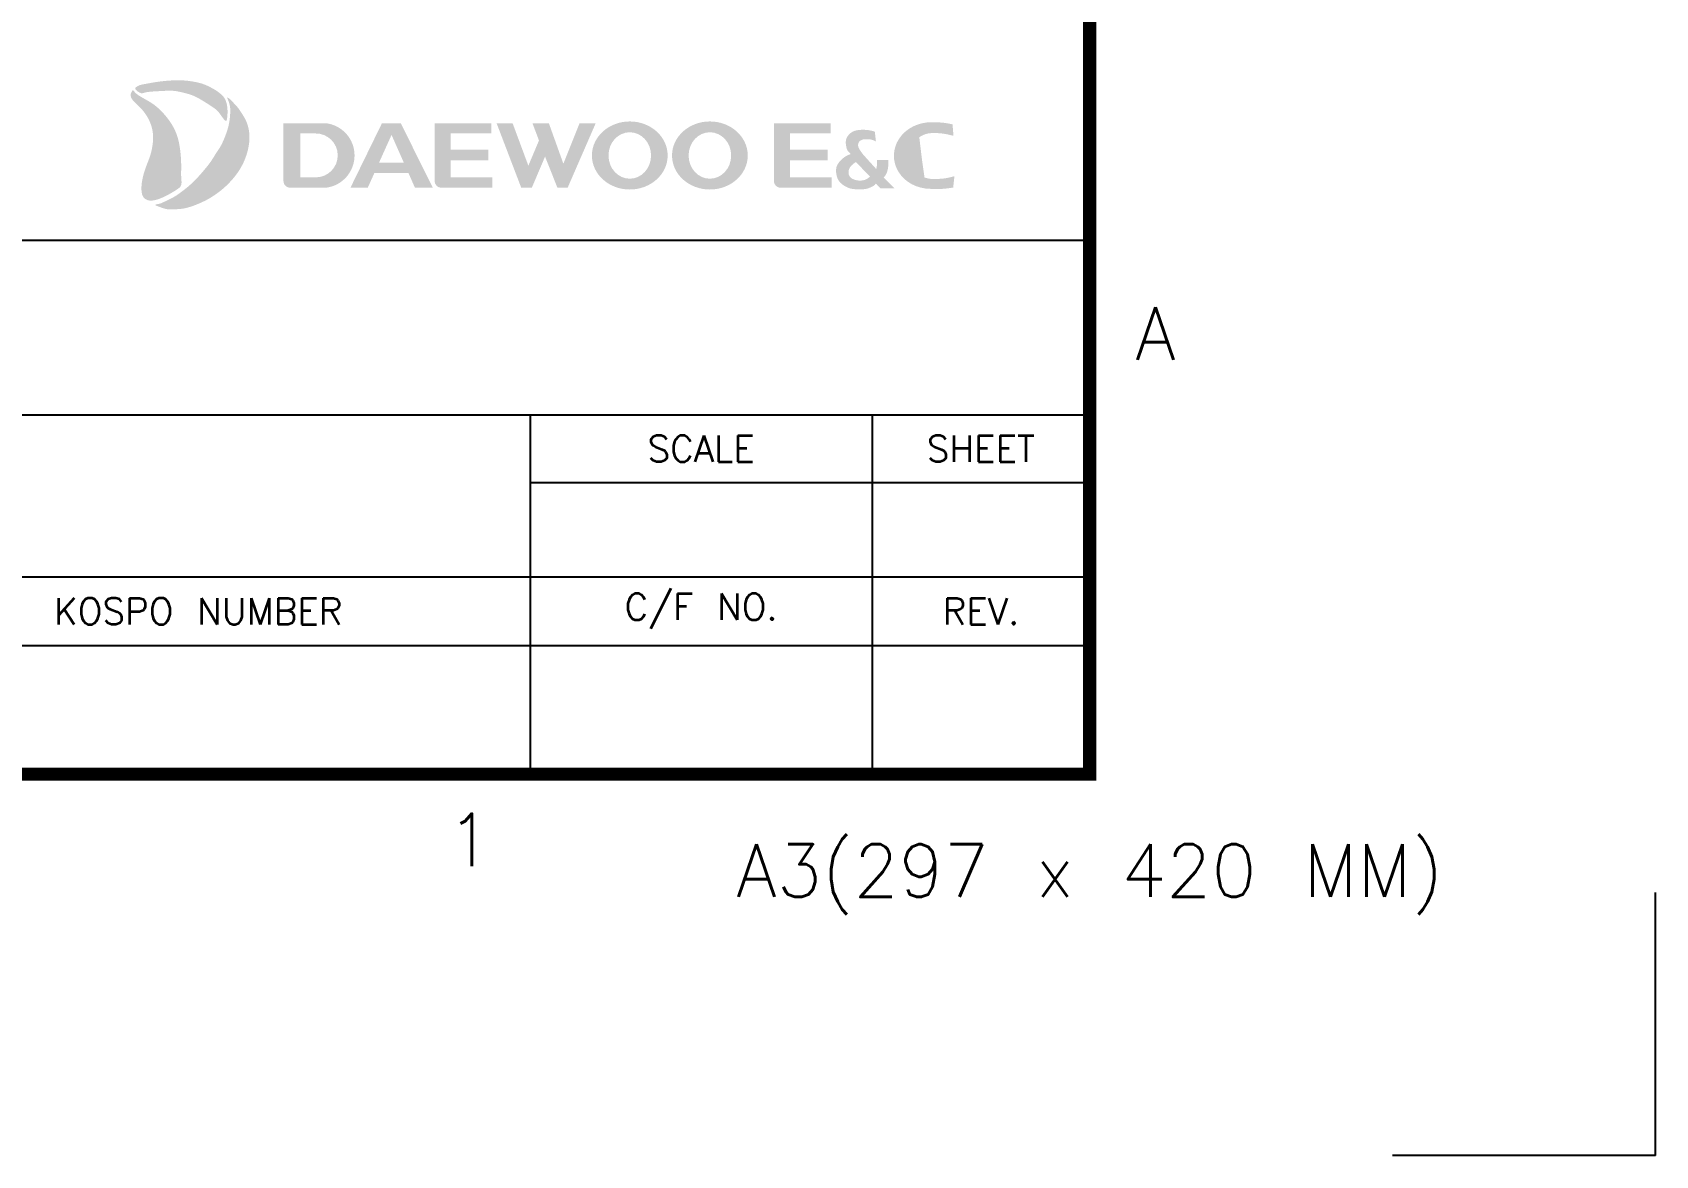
# Model space of a CAD drawing. Header units: millimetres. Extents: x 162 to 582, y 91 to 388.
# Drawn here: x 520.2 to 581.8, y 91.3 to 134 of the extents above; entities that cross this region are included whole.
import ezdxf

# ---------------------------------------------------------------- set-up
doc = ezdxf.new("R2010")
doc.units = ezdxf.units.MM
doc.layers.add('0_Title Block', color=7, linetype='Continuous')
doc.styles.get("Standard").update_dxf_attribs({"font": 'txt.shx', "bigfont": 'bigfont.shx'})

# ---------------------------------------------------------------- blocks, each defined once
blk = doc.blocks.new('GE&DAEWOO_TEMPLATE')
h = blk.add_hatch(color=0)
h.dxf.hatch_style = 1
h.paths.add_polyline_path([(365.673, 40.086), (365.66, 40.117), (365.639, 40.16), (365.63, 40.176), (365.613, 40.204), (365.594, 40.231), (365.573, 40.256), (365.551, 40.281), (365.529, 40.305), (365.505, 40.328), (365.48, 40.35), (365.452, 40.374), (365.429, 40.393), (365.377, 40.432), (365.323, 40.47), (365.267, 40.505), (365.211, 40.538), (365.142, 40.577), (365.096, 40.602), (365.037, 40.632), (364.978, 40.661), (364.918, 40.688), (364.857, 40.712), (364.809, 40.73), (364.733, 40.755), (364.67, 40.772), (364.606, 40.788), (364.542, 40.802), (364.499, 40.81), (364.412, 40.826), (364.347, 40.836), (364.282, 40.845), (364.217, 40.853), (364.152, 40.86), (364.086, 40.865), (364.037, 40.868), (363.955, 40.871), (363.889, 40.872), (363.824, 40.872), (363.758, 40.871), (363.692, 40.868), (363.593, 40.864), (363.431, 40.853), (363.3, 40.841), (363.17, 40.826), (362.999, 40.802), (362.908, 40.787), (362.778, 40.763), (362.649, 40.74), (362.581, 40.728), (362.524, 40.717), (362.493, 40.711), (362.462, 40.704), (362.431, 40.696), (362.4, 40.686), (362.369, 40.673), (362.337, 40.659), (362.306, 40.641), (362.291, 40.632), (362.274, 40.62), (362.259, 40.608), (362.246, 40.596), (362.241, 40.59), (362.236, 40.583), (362.233, 40.576), (362.23, 40.569), (362.229, 40.562), (362.229, 40.558), (362.231, 40.548), (362.234, 40.54), (362.242, 40.525), (362.256, 40.508), (362.264, 40.498), (362.277, 40.485), (362.289, 40.473), (362.302, 40.462), (362.329, 40.443), (362.357, 40.426), (362.385, 40.41), (362.415, 40.397), (362.476, 40.372), (362.539, 40.39), (362.602, 40.406), (362.629, 40.412), (362.666, 40.42), (362.731, 40.43), (362.796, 40.437), (362.862, 40.443), (362.973, 40.45), (363.255, 40.467), (363.406, 40.473), (363.452, 40.475), (363.518, 40.476), (363.584, 40.476), (363.649, 40.473), (363.696, 40.47), (363.78, 40.46), (363.844, 40.449), (363.909, 40.436), (363.973, 40.422), (364.018, 40.412), (364.102, 40.392), (364.166, 40.375), (364.229, 40.357), (364.292, 40.338), (364.354, 40.317), (364.415, 40.294), (364.454, 40.278), (364.534, 40.242), (364.592, 40.212), (364.65, 40.181), (364.707, 40.148), (364.821, 40.08), (364.878, 40.044), (364.992, 39.972), (365.047, 39.937), (365.101, 39.902), (365.15, 39.869), (365.202, 39.834), (365.25, 39.799), (365.274, 39.781), (365.297, 39.761), (365.321, 39.739), (365.345, 39.716), (365.369, 39.691), (365.394, 39.664), (365.419, 39.633), (365.441, 39.606), (365.471, 39.564), (365.498, 39.527), (365.525, 39.489), (365.551, 39.452), (365.577, 39.418), (365.589, 39.402), (365.602, 39.388), (365.613, 39.375), (365.625, 39.363), (365.636, 39.352), (365.646, 39.344), (365.656, 39.338), (365.666, 39.333), (365.674, 39.331), (365.682, 39.332), (365.69, 39.335), (365.697, 39.342), (365.702, 39.35), (365.707, 39.362), (365.711, 39.376), (365.715, 39.391), (365.718, 39.409), (365.721, 39.427), (365.727, 39.483), (365.729, 39.504), (365.732, 39.541), (365.735, 39.576), (365.736, 39.611), (365.737, 39.644), (365.738, 39.676), (365.737, 39.708), (365.735, 39.77), (365.729, 39.832), (365.723, 39.878), (365.721, 39.894), (365.716, 39.926), (365.709, 39.959), (365.702, 39.991), (365.694, 40.023), (365.684, 40.055)])
h = blk.add_hatch(color=0)
h.dxf.hatch_style = 1
h.paths.add_polyline_path([(363.922, 38.334), (363.911, 38.398), (363.899, 38.462), (363.886, 38.526), (363.871, 38.589), (363.855, 38.652), (363.837, 38.714), (363.817, 38.775), (363.796, 38.836), (363.772, 38.897), (363.746, 38.956), (363.719, 39.014), (363.689, 39.072), (363.658, 39.129), (363.625, 39.185), (363.59, 39.24), (363.554, 39.294), (363.517, 39.348), (363.478, 39.4), (363.439, 39.452), (363.412, 39.485), (363.356, 39.552), (363.314, 39.601), (363.27, 39.649), (363.225, 39.696), (363.179, 39.742), (363.153, 39.767), (363.084, 39.83), (363.035, 39.872), (362.985, 39.913), (362.93, 39.954), (362.88, 39.988), (362.826, 40.024), (362.771, 40.058), (362.716, 40.09), (362.659, 40.123), (362.603, 40.154), (362.546, 40.186), (362.506, 40.208), (362.432, 40.252), (362.377, 40.286), (362.323, 40.323), (362.272, 40.363), (362.22, 40.413), (362.183, 40.455), (362.142, 40.506), (362.103, 40.447), (362.071, 40.388), (362.053, 40.328), (362.051, 40.293), (362.078, 40.207), (362.11, 40.152), (362.153, 40.096), (362.196, 40.047), (362.242, 40.002), (362.289, 39.958), (362.336, 39.914), (362.374, 39.879), (362.429, 39.825), (362.473, 39.777), (362.515, 39.728), (362.556, 39.677), (362.595, 39.625), (362.632, 39.572), (362.667, 39.517), (362.707, 39.45), (362.732, 39.403), (362.761, 39.345), (362.788, 39.285), (362.812, 39.224), (362.834, 39.163), (362.853, 39.101), (362.869, 39.038), (362.883, 38.975), (362.893, 38.913), (362.901, 38.846), (362.906, 38.782), (362.908, 38.717), (362.908, 38.652), (362.905, 38.587), (362.9, 38.522), (362.894, 38.457), (362.889, 38.417), (362.875, 38.329), (362.864, 38.265), (362.85, 38.201), (362.835, 38.138), (362.811, 38.052), (362.799, 38.014), (362.779, 37.953), (362.757, 37.892), (362.735, 37.831), (362.712, 37.771), (362.688, 37.71), (362.665, 37.65), (362.634, 37.566), (362.62, 37.528), (362.599, 37.466), (362.579, 37.404), (362.56, 37.342), (362.543, 37.28), (362.527, 37.217), (362.512, 37.154), (362.502, 37.105), (362.488, 37.027), (362.479, 36.964), (362.472, 36.9), (362.467, 36.835), (362.466, 36.77), (362.467, 36.704), (362.47, 36.664), (362.482, 36.572), (362.499, 36.508), (362.538, 36.432), (362.566, 36.399), (362.617, 36.358), (362.676, 36.326), (362.725, 36.309), (362.803, 36.298), (362.868, 36.299), (362.933, 36.308), (362.984, 36.318), (363.061, 36.339), (363.122, 36.359), (363.183, 36.381), (363.243, 36.406), (363.312, 36.437), (363.36, 36.459), (363.417, 36.488), (363.473, 36.517), (363.53, 36.548), (363.585, 36.579), (363.641, 36.612), (363.697, 36.646), (363.753, 36.681), (363.812, 36.719), (363.866, 36.755), (363.917, 36.796), (363.95, 36.835), (363.978, 36.901), (363.988, 36.964), (363.988, 37.031), (363.984, 37.1), (363.979, 37.167), (363.975, 37.236), (363.974, 37.302), (363.974, 37.366), (363.975, 37.429), (363.976, 37.483), (363.977, 37.556), (363.977, 37.62), (363.976, 37.685), (363.974, 37.749), (363.972, 37.814), (363.968, 37.879), (363.964, 37.944), (363.96, 38.009), (363.954, 38.074), (363.947, 38.139), (363.94, 38.204), (363.936, 38.238)])
h = blk.add_hatch(color=0)
h.dxf.hatch_style = 1
h.paths.add_polyline_path([(366.539, 38.365), (366.546, 38.404), (366.554, 38.464), (366.56, 38.513), (366.564, 38.563), (366.568, 38.613), (366.57, 38.663), (366.57, 38.713), (366.569, 38.764), (366.567, 38.813), (366.563, 38.863), (366.557, 38.912), (366.55, 38.962), (366.541, 39.011), (366.527, 39.075), (366.518, 39.109), (366.505, 39.157), (366.49, 39.204), (366.473, 39.252), (366.455, 39.298), (366.428, 39.358), (366.413, 39.389), (366.389, 39.433), (366.365, 39.476), (366.339, 39.519), (366.313, 39.562), (366.282, 39.611), (366.259, 39.646), (366.232, 39.688), (366.204, 39.73), (366.176, 39.771), (366.146, 39.811), (366.124, 39.839), (366.083, 39.888), (366.049, 39.925), (366.015, 39.961), (365.971, 40.008), (365.947, 40.034), (365.913, 40.07), (365.867, 40.117), (365.842, 40.141), (365.804, 40.174), (365.773, 40.194), (365.716, 40.221), (365.736, 40.174), (365.755, 40.127), (365.773, 40.081), (365.79, 40.033), (365.805, 39.986), (365.817, 39.938), (365.827, 39.894), (365.835, 39.84), (365.839, 39.791), (365.841, 39.741), (365.841, 39.691), (365.84, 39.641), (365.836, 39.571), (365.834, 39.54), (365.83, 39.49), (365.825, 39.44), (365.819, 39.391), (365.813, 39.341), (365.805, 39.292), (365.797, 39.243), (365.789, 39.205), (365.776, 39.145), (365.764, 39.097), (365.751, 39.049), (365.736, 39.001), (365.722, 38.954), (365.706, 38.906), (365.689, 38.859), (365.672, 38.812), (365.654, 38.765), (365.636, 38.718), (365.622, 38.682), (365.598, 38.625), (365.579, 38.579), (365.558, 38.533), (365.537, 38.488), (365.515, 38.443), (365.492, 38.399), (365.457, 38.336), (365.443, 38.313), (365.416, 38.27), (365.389, 38.229), (365.361, 38.187), (365.333, 38.146), (365.301, 38.098), (365.278, 38.062), (365.252, 38.02), (365.226, 37.977), (365.199, 37.935), (365.173, 37.892), (365.146, 37.85), (365.11, 37.796), (365.091, 37.767), (365.062, 37.727), (365.032, 37.687), (365.002, 37.647), (364.971, 37.608), (364.939, 37.569), (364.907, 37.531), (364.875, 37.492), (364.843, 37.454), (364.811, 37.417), (364.778, 37.378), (364.745, 37.34), (364.713, 37.303), (364.68, 37.265), (364.643, 37.225), (364.613, 37.191), (364.579, 37.155), (364.544, 37.118), (364.509, 37.083), (364.474, 37.047), (364.439, 37.012), (364.403, 36.977), (364.366, 36.943), (364.329, 36.909), (364.292, 36.876), (364.238, 36.83), (364.216, 36.811), (364.178, 36.78), (364.139, 36.748), (364.1, 36.718), (364.06, 36.687), (364.02, 36.657), (363.974, 36.622), (363.94, 36.597), (363.9, 36.567), (363.859, 36.538), (363.818, 36.51), (363.762, 36.474), (363.734, 36.457), (363.691, 36.432), (363.647, 36.409), (363.603, 36.386), (363.562, 36.365), (363.511, 36.341), (363.465, 36.318), (363.419, 36.296), (363.374, 36.274), (363.315, 36.245), (363.29, 36.234), (363.25, 36.215), (363.206, 36.197), (363.155, 36.182), (363.114, 36.172), (363.029, 36.156), (362.987, 36.135), (363, 36.121), (363.051, 36.097), (363.088, 36.083), (363.161, 36.056), (363.205, 36.039), (363.256, 36.022), (363.293, 36.01), (363.34, 35.996), (363.389, 35.983), (363.439, 35.973), (363.477, 35.967), (363.54, 35.963), (363.59, 35.962), (363.64, 35.964), (363.689, 35.966), (363.715, 35.967), (363.789, 35.971), (363.839, 35.974), (363.889, 35.978), (363.939, 35.982), (363.988, 35.987), (364.035, 35.993), (364.087, 36.002), (364.136, 36.012), (364.185, 36.023), (364.233, 36.036), (364.281, 36.05), (364.327, 36.064), (364.376, 36.08), (364.423, 36.096), (364.47, 36.114), (364.517, 36.131), (364.563, 36.15), (364.61, 36.169), (364.645, 36.184), (364.701, 36.208), (364.747, 36.229), (364.792, 36.25), (364.837, 36.271), (364.882, 36.293), (364.927, 36.316), (364.992, 36.351), (365.014, 36.364), (365.058, 36.389), (365.1, 36.414), (365.143, 36.441), (365.185, 36.468), (365.227, 36.495), (365.275, 36.528), (365.309, 36.552), (365.349, 36.581), (365.39, 36.611), (365.429, 36.641), (365.469, 36.671), (365.508, 36.703), (365.557, 36.744), (365.584, 36.767), (365.621, 36.8), (365.658, 36.834), (365.695, 36.868), (365.731, 36.903), (365.766, 36.938), (365.801, 36.973), (365.835, 37.01), (365.869, 37.046), (365.903, 37.084), (365.936, 37.121), (365.968, 37.159), (366, 37.198), (366.031, 37.237), (366.061, 37.277), (366.097, 37.326), (366.12, 37.358), (366.148, 37.399), (366.175, 37.441), (366.202, 37.483), (366.227, 37.526), (366.252, 37.569), (366.276, 37.613), (366.298, 37.654), (366.322, 37.702), (366.344, 37.747), (366.364, 37.793), (366.384, 37.839), (366.403, 37.885), (366.421, 37.932), (366.438, 37.979), (366.454, 38.026), (366.469, 38.074), (366.482, 38.116), (366.497, 38.17), (366.509, 38.218), (366.52, 38.267), (366.53, 38.316)])
h = blk.add_hatch(color=0)
h.dxf.hatch_style = 1
h.paths.add_polyline_path([(369.481, 39.24), (367.862, 39.24), (367.862, 37.044, 0.414214), (368.117, 36.789), (369.481, 36.789, 0.883279)])
h.paths.add_polyline_path([(368.503, 38.851), (369.075, 38.851, -1), (369.106, 37.183), (368.503, 37.183)], flags=16)
h = blk.add_hatch(color=0)
h.dxf.hatch_style = 1
h.paths.add_polyline_path([(372.32, 39.24), (371.605, 39.24), (370.408, 36.789), (371.066, 36.789), (371.315, 37.343), (372.613, 37.343), (372.859, 36.789), (373.537, 36.789)])
h.paths.add_polyline_path([(371.969, 38.796), (372.436, 37.743), (371.495, 37.743)], flags=16)
h = blk.add_hatch(color=0)
h.dxf.hatch_style = 1
h.paths.add_polyline_path([(375.647, 38.24), (374.221, 38.24), (374.221, 38.852), (375.761, 38.852), (375.761, 39.24), (373.608, 39.24), (373.608, 37.044, 0.414214), (373.864, 36.789), (375.795, 36.789), (375.795, 37.181), (374.221, 37.181), (374.221, 37.832), (375.647, 37.832)])
h = blk.add_hatch(color=0)
h.dxf.hatch_style = 1
h.paths.add_polyline_path([(377.803, 37.972), (378.272, 36.789), (378.661, 36.789), (379.727, 39.24), (379.115, 39.24), (378.498, 37.702), (377.947, 39.24), (377.323, 39.24), (377.572, 38.585), (377.168, 37.626), (376.569, 39.24), (375.961, 39.24), (376.897, 36.789), (377.3, 36.789)])
h = blk.add_hatch(color=0)
h.dxf.hatch_style = 1
edge = h.paths.add_edge_path()
edge.add_ellipse((381.022, 38.014), major_axis=(1.439, 0), ratio=0.898868, start_angle=0, end_angle=360)
edge = h.paths.add_edge_path(flags=16)
edge.add_ellipse((381.022, 38.014), major_axis=(0, -0.883), ratio=0.915654, start_angle=0, end_angle=360)
h = blk.add_hatch(color=0)
h.dxf.hatch_style = 1
edge = h.paths.add_edge_path()
edge.add_ellipse((384.066, 38.014), major_axis=(1.439, 0), ratio=0.898868, start_angle=0, end_angle=360)
edge = h.paths.add_edge_path(flags=16)
edge.add_ellipse((384.066, 38.014), major_axis=(0, -0.883), ratio=0.915654, start_angle=0, end_angle=360)
h = blk.add_hatch(color=0)
h.dxf.hatch_style = 1
h.paths.add_polyline_path([(388.654, 39.24), (386.501, 39.24), (386.501, 37.044, 0.414214), (386.756, 36.789), (388.688, 36.789), (388.688, 37.181), (387.114, 37.181), (387.114, 37.832), (388.54, 37.832), (388.54, 38.24), (387.114, 38.24), (387.114, 38.852), (388.654, 38.852)])
h = blk.add_hatch(color=0)
h.dxf.hatch_style = 1
h.paths.add_polyline_path([(389.892, 38.046), (389.882, 38.059), (389.873, 38.072), (389.863, 38.085), (389.854, 38.097), (389.844, 38.11), (389.835, 38.123), (389.826, 38.136), (389.816, 38.149), (389.807, 38.162), (389.798, 38.175), (389.789, 38.188), (389.78, 38.201), (389.771, 38.215), (389.762, 38.228), (389.754, 38.242), (389.746, 38.256), (389.738, 38.27), (389.731, 38.284), (389.724, 38.298), (389.718, 38.313), (389.712, 38.328), (389.708, 38.344), (389.704, 38.359), (389.701, 38.375), (389.699, 38.391), (389.698, 38.407), (389.699, 38.423), (389.7, 38.44), (389.702, 38.455), (389.706, 38.471), (389.711, 38.487), (389.718, 38.501), (389.725, 38.516), (389.734, 38.529), (389.744, 38.542), (389.754, 38.554), (389.766, 38.565), (389.779, 38.575), (389.792, 38.583), (389.806, 38.591), (389.821, 38.599), (389.835, 38.605), (389.85, 38.611), (389.866, 38.616), (389.881, 38.62), (389.897, 38.623), (389.913, 38.625), (389.928, 38.627), (389.944, 38.628), (389.96, 38.629), (389.976, 38.629), (389.992, 38.629), (390.008, 38.63), (390.024, 38.63), (390.04, 38.631), (390.056, 38.631), (390.072, 38.632), (390.088, 38.632), (390.104, 38.632), (390.12, 38.631), (390.136, 38.63), (390.151, 38.627), (390.167, 38.624), (390.183, 38.621), (390.198, 38.617), (390.214, 38.613), (390.229, 38.608), (390.244, 38.603), (390.259, 38.598), (390.274, 38.592), (390.289, 38.586), (390.304, 38.58), (390.318, 38.573), (390.333, 38.567), (390.347, 38.559), (390.361, 38.552), (390.376, 38.545), (390.332, 38.922), (390.305, 38.929), (390.279, 38.936), (390.252, 38.943), (390.225, 38.95), (390.198, 38.956), (390.171, 38.962), (390.144, 38.967), (390.117, 38.972), (390.09, 38.977), (390.063, 38.98), (390.036, 38.983), (390.008, 38.986), (389.981, 38.988), (389.953, 38.989), (389.926, 38.99), (389.898, 38.991), (389.87, 38.991), (389.843, 38.99), (389.815, 38.989), (389.787, 38.987), (389.759, 38.985), (389.731, 38.983), (389.704, 38.98), (389.676, 38.976), (389.649, 38.971), (389.622, 38.965), (389.595, 38.958), (389.569, 38.95), (389.543, 38.941), (389.518, 38.93), (389.493, 38.918), (389.469, 38.904), (389.446, 38.889), (389.423, 38.873), (389.401, 38.856), (389.38, 38.837), (389.36, 38.818), (389.341, 38.797), (389.323, 38.776), (389.306, 38.754), (389.291, 38.731), (389.277, 38.707), (389.264, 38.682), (389.254, 38.657), (389.245, 38.631), (389.239, 38.604), (389.234, 38.577), (389.231, 38.549), (389.23, 38.521), (389.23, 38.493), (389.231, 38.465), (389.234, 38.437), (389.237, 38.41), (389.242, 38.382), (389.247, 38.355), (389.253, 38.329), (389.259, 38.304), (389.265, 38.279), (389.274, 38.254), (389.284, 38.23), (389.296, 38.207), (389.312, 38.183), (389.332, 38.158), (389.356, 38.133), (389.382, 38.109), (389.401, 38.086), (389.402, 38.067), (389.381, 38.054), (389.351, 38.043), (389.323, 38.032), (389.297, 38.02), (389.273, 38.009), (389.25, 37.996), (389.228, 37.983), (389.206, 37.969), (389.184, 37.953), (389.162, 37.937), (389.14, 37.921), (389.119, 37.903), (389.098, 37.885), (389.077, 37.866), (389.056, 37.847), (389.037, 37.826), (389.017, 37.806), (388.999, 37.785), (388.981, 37.763), (388.963, 37.741), (388.947, 37.718), (388.932, 37.695), (388.918, 37.672), (388.906, 37.647), (388.895, 37.622), (388.885, 37.596), (388.877, 37.57), (388.871, 37.543), (388.866, 37.515), (388.863, 37.488), (388.861, 37.46), (388.861, 37.433), (388.862, 37.405), (388.863, 37.378), (388.866, 37.35), (388.87, 37.323), (388.875, 37.295), (388.88, 37.268), (388.886, 37.241), (388.893, 37.214), (388.9, 37.187), (388.909, 37.161), (388.919, 37.136), (388.931, 37.11), (388.944, 37.086), (388.958, 37.062), (388.973, 37.039), (388.99, 37.017), (389.008, 36.996), (389.027, 36.976), (389.047, 36.957), (389.068, 36.939), (389.089, 36.922), (389.112, 36.905), (389.134, 36.89), (389.157, 36.874), (389.181, 36.86), (389.204, 36.845), (389.228, 36.832), (389.253, 36.819), (389.277, 36.806), (389.302, 36.795), (389.328, 36.784), (389.354, 36.775), (389.38, 36.767), (389.407, 36.759), (389.434, 36.753), (389.461, 36.747), (389.488, 36.743), (389.516, 36.739), (389.543, 36.735), (389.57, 36.733), (389.598, 36.731), (389.625, 36.729), (389.653, 36.728), (389.681, 36.727), (389.708, 36.727), (389.736, 36.726), (389.763, 36.726), (389.791, 36.726), (389.819, 36.727), (389.846, 36.727), (389.874, 36.729), (389.901, 36.731), (389.929, 36.734), (389.956, 36.737), (389.983, 36.742), (390.01, 36.747), (390.037, 36.753), (390.063, 36.761), (390.09, 36.769), (390.116, 36.778), (390.142, 36.789), (390.168, 36.8), (390.193, 36.812), (390.218, 36.825), (390.242, 36.837), (390.265, 36.849), (390.288, 36.862), (390.31, 36.876), (390.332, 36.895), (390.353, 36.92), (390.373, 36.94), (390.393, 36.93), (390.412, 36.905), (390.43, 36.883), (390.449, 36.865), (390.468, 36.847), (390.487, 36.828), (390.506, 36.808), (390.525, 36.788), (390.544, 36.767), (391.074, 36.767), (390.674, 37.177), (390.689, 37.196), (390.704, 37.216), (390.718, 37.235), (390.732, 37.255), (390.746, 37.275), (390.758, 37.296), (390.77, 37.317), (390.78, 37.339), (390.789, 37.361), (390.797, 37.384), (390.805, 37.407), (390.811, 37.43), (390.817, 37.454), (390.822, 37.478), (390.827, 37.502), (390.831, 37.526), (390.835, 37.55), (390.838, 37.574), (390.841, 37.598), (390.844, 37.623), (390.847, 37.647), (390.848, 37.671), (390.85, 37.695), (390.851, 37.719), (390.851, 37.743), (390.851, 37.767), (390.85, 37.792), (390.849, 37.816), (390.847, 37.84), (390.418, 37.84), (390.418, 37.825), (390.418, 37.81), (390.419, 37.795), (390.419, 37.781), (390.419, 37.766), (390.419, 37.751), (390.419, 37.736), (390.418, 37.721), (390.418, 37.706), (390.417, 37.692), (390.416, 37.677), (390.415, 37.662), (390.414, 37.647), (390.412, 37.632), (390.41, 37.618), (390.408, 37.603), (390.405, 37.588), (390.403, 37.574), (390.399, 37.559), (390.396, 37.545), (390.392, 37.531), (390.388, 37.516), (390.385, 37.502)])
h.paths.add_polyline_path([(390.15, 37.209), (390.051, 37.134), (390.034, 37.125), (390.017, 37.116), (390, 37.107), (389.982, 37.099), (389.964, 37.091), (389.946, 37.085), (389.927, 37.08), (389.908, 37.075), (389.889, 37.071), (389.87, 37.067), (389.85, 37.064), (389.831, 37.062), (389.812, 37.061), (389.792, 37.059), (389.773, 37.059), (389.753, 37.059), (389.734, 37.06), (389.714, 37.061), (389.695, 37.064), (389.676, 37.066), (389.657, 37.07), (389.638, 37.074), (389.619, 37.079), (389.6, 37.084), (389.581, 37.089), (389.562, 37.095), (389.544, 37.101), (389.525, 37.108), (389.507, 37.115), (389.49, 37.123), (389.473, 37.133), (389.456, 37.143), (389.44, 37.154), (389.425, 37.167), (389.411, 37.18), (389.397, 37.194), (389.385, 37.21), (389.374, 37.226), (389.365, 37.243), (389.356, 37.261), (389.349, 37.279), (389.343, 37.298), (389.339, 37.317), (389.336, 37.336), (389.334, 37.356), (389.333, 37.375), (389.334, 37.395), (389.336, 37.414), (389.339, 37.434), (389.344, 37.453), (389.349, 37.472), (389.355, 37.49), (389.363, 37.508), (389.371, 37.526), (389.38, 37.543), (389.39, 37.56), (389.401, 37.577), (389.413, 37.592), (389.425, 37.608), (389.438, 37.622), (389.451, 37.637), (389.464, 37.65), (389.478, 37.664), (389.492, 37.678), (389.506, 37.691), (389.616, 37.765)], flags=16)
h = blk.add_hatch(color=0)
h.dxf.hatch_style = 1
edge = h.paths.add_edge_path()
edge.add_line((393.287, 39.196), (393.241, 39.206))
edge.add_line((393.241, 39.206), (393.195, 39.216))
edge.add_line((393.195, 39.216), (393.149, 39.225))
edge.add_line((393.149, 39.225), (393.103, 39.234))
edge.add_line((393.103, 39.234), (393.056, 39.242))
edge.add_line((393.056, 39.242), (393.01, 39.249))
edge.add_line((393.01, 39.249), (392.963, 39.255))
edge.add_line((392.963, 39.255), (392.916, 39.26))
edge.add_line((392.916, 39.26), (392.87, 39.264))
edge.add_line((392.87, 39.264), (392.823, 39.268))
edge.add_line((392.823, 39.268), (392.776, 39.27))
edge.add_line((392.776, 39.27), (392.728, 39.273))
edge.add_line((392.728, 39.273), (392.681, 39.274))
edge.add_line((392.681, 39.274), (392.634, 39.275))
edge.add_line((392.634, 39.275), (392.587, 39.276))
edge.add_line((392.587, 39.276), (392.539, 39.277))
edge.add_line((392.539, 39.277), (392.492, 39.278))
edge.add_ellipse((392.463, 38.012), major_axis=(-1.404, -0.051), ratio=0.900634, start_angle=266.92511, end_angle=447.12557)
edge.add_line((392.439, 36.746), (392.477, 36.744))
edge.add_line((392.477, 36.744), (392.515, 36.743))
edge.add_line((392.515, 36.743), (392.553, 36.741))
edge.add_line((392.553, 36.741), (392.591, 36.74))
edge.add_line((392.591, 36.74), (392.629, 36.739))
edge.add_line((392.629, 36.739), (392.667, 36.738))
edge.add_line((392.667, 36.738), (392.705, 36.738))
edge.add_line((392.705, 36.738), (392.743, 36.738))
edge.add_line((392.743, 36.738), (392.781, 36.739))
edge.add_line((392.781, 36.739), (392.819, 36.741))
edge.add_line((392.819, 36.741), (392.857, 36.742))
edge.add_line((392.857, 36.742), (392.895, 36.745))
edge.add_line((392.895, 36.745), (392.933, 36.748))
edge.add_line((392.933, 36.748), (392.971, 36.751))
edge.add_line((392.971, 36.751), (393.009, 36.755))
edge.add_line((393.009, 36.755), (393.047, 36.759))
edge.add_line((393.047, 36.759), (393.085, 36.763))
edge.add_line((393.085, 36.763), (393.122, 36.768))
edge.add_line((393.122, 36.768), (393.16, 36.773))
edge.add_line((393.16, 36.773), (393.198, 36.779))
edge.add_line((393.198, 36.779), (393.235, 36.784))
edge.add_line((393.235, 36.784), (393.273, 36.79))
edge.add_line((393.273, 36.79), (393.311, 36.795))
edge.add_line((393.311, 36.795), (393.359, 37.229))
edge.add_line((393.359, 37.229), (393.332, 37.221))
edge.add_line((393.332, 37.221), (393.304, 37.213))
edge.add_line((393.304, 37.213), (393.277, 37.205))
edge.add_line((393.277, 37.205), (393.249, 37.198))
edge.add_line((393.249, 37.198), (393.221, 37.19))
edge.add_line((393.221, 37.19), (393.194, 37.183))
edge.add_line((393.194, 37.183), (393.166, 37.177))
edge.add_line((393.166, 37.177), (393.138, 37.171))
edge.add_line((393.138, 37.171), (393.11, 37.165))
edge.add_line((393.11, 37.165), (393.082, 37.159))
edge.add_line((393.082, 37.159), (393.054, 37.154))
edge.add_line((393.054, 37.154), (393.025, 37.15))
edge.add_line((393.025, 37.15), (392.997, 37.146))
edge.add_line((392.997, 37.146), (392.969, 37.142))
edge.add_line((392.969, 37.142), (392.94, 37.138))
edge.add_line((392.94, 37.138), (392.912, 37.135))
edge.add_line((392.912, 37.135), (392.884, 37.133))
edge.add_line((392.884, 37.133), (392.855, 37.13))
edge.add_line((392.855, 37.13), (392.827, 37.128))
edge.add_line((392.827, 37.128), (392.798, 37.126))
edge.add_line((392.798, 37.126), (392.77, 37.125))
edge.add_line((392.77, 37.125), (392.741, 37.123))
edge.add_line((392.741, 37.123), (392.713, 37.122))
edge.add_line((392.713, 37.122), (392.684, 37.121))
edge.add_line((392.684, 37.121), (392.655, 37.121))
edge.add_line((392.655, 37.121), (392.627, 37.12))
edge.add_line((392.627, 37.12), (392.598, 37.12))
edge.add_line((392.598, 37.12), (392.569, 37.12))
edge.add_line((392.569, 37.12), (392.541, 37.121))
edge.add_line((392.541, 37.121), (392.512, 37.121))
edge.add_line((392.512, 37.121), (392.483, 37.123))
edge.add_line((392.483, 37.123), (392.455, 37.125))
edge.add_line((392.455, 37.125), (392.426, 37.127))
edge.add_line((392.426, 37.127), (392.398, 37.131))
edge.add_line((392.398, 37.131), (392.37, 37.137))
edge.add_line((392.37, 37.137), (392.342, 37.143))
edge.add_line((392.342, 37.143), (392.315, 37.15))
edge.add_line((392.315, 37.15), (392.287, 37.159))
edge.add_line((392.287, 37.159), (392.26, 37.167))
edge.add_line((392.26, 37.167), (392.233, 37.177))
edge.add_line((392.233, 37.177), (392.206, 37.186))
edge.add_ellipse((392.656, 38.012), major_axis=(0.968, 0.034), ratio=0.960488, start_angle=130.08764, end_angle=240.38202, ccw=False)
edge.add_line((392.007, 38.701), (392.036, 38.718))
edge.add_line((392.036, 38.718), (392.065, 38.735))
edge.add_line((392.065, 38.735), (392.094, 38.751))
edge.add_line((392.094, 38.751), (392.123, 38.766))
edge.add_line((392.123, 38.766), (392.153, 38.781))
edge.add_line((392.153, 38.781), (392.183, 38.795))
edge.add_line((392.183, 38.795), (392.213, 38.808))
edge.add_line((392.213, 38.808), (392.244, 38.82))
edge.add_line((392.244, 38.82), (392.275, 38.83))
edge.add_line((392.275, 38.83), (392.306, 38.838))
edge.add_line((392.306, 38.838), (392.338, 38.846))
edge.add_line((392.338, 38.846), (392.371, 38.852))
edge.add_line((392.371, 38.852), (392.403, 38.856))
edge.add_line((392.403, 38.856), (392.436, 38.86))
edge.add_line((392.436, 38.86), (392.47, 38.863))
edge.add_line((392.47, 38.863), (392.503, 38.865))
edge.add_line((392.503, 38.865), (392.536, 38.866))
edge.add_line((392.536, 38.866), (392.57, 38.866))
edge.add_line((392.57, 38.866), (392.603, 38.867))
edge.add_line((392.603, 38.867), (392.636, 38.866))
edge.add_line((392.636, 38.866), (392.669, 38.865))
edge.add_line((392.669, 38.865), (392.703, 38.864))
edge.add_line((392.703, 38.864), (392.736, 38.863))
edge.add_line((392.736, 38.863), (392.768, 38.861))
edge.add_line((392.768, 38.861), (392.801, 38.858))
edge.add_line((392.801, 38.858), (392.834, 38.855))
edge.add_line((392.834, 38.855), (392.867, 38.852))
edge.add_line((392.867, 38.852), (392.9, 38.848))
edge.add_line((392.9, 38.848), (392.932, 38.844))
edge.add_line((392.932, 38.844), (392.965, 38.839))
edge.add_line((392.965, 38.839), (392.998, 38.834))
edge.add_line((392.998, 38.834), (393.03, 38.828))
edge.add_line((393.03, 38.828), (393.063, 38.822))
edge.add_line((393.063, 38.822), (393.095, 38.815))
edge.add_line((393.095, 38.815), (393.127, 38.807))
edge.add_line((393.127, 38.807), (393.16, 38.8))
edge.add_line((393.16, 38.8), (393.192, 38.792))
edge.add_line((393.192, 38.792), (393.224, 38.785))
edge.add_line((393.224, 38.785), (393.256, 38.778))
edge.add_line((393.256, 38.778), (393.289, 38.772))
edge.add_line((393.289, 38.772), (393.321, 38.766))
edge.add_line((393.321, 38.766), (393.287, 39.196))
at = {"color": 0}
for p, q in [((398.5, 84.519), (398.5, 14.5)), ((398.5, 34.783), (334.332, 34.783)), ((334.332, 28.156), (398.5, 28.156)), ((377.24, 28.156), (377.24, 14.5)), ((390.227, 28.156), (390.227, 14.5)), ((377.24, 25.579), (398.5, 25.579)), ((334.332, 21.997), (398.5, 21.997)), ((344.105, 19.387), (398.5, 19.387)), ((398.5, 14.5), (334.332, 14.5)), ((420, 0), (410, 0))]:
    blk.add_line(p, q, dxfattribs=at)
at = {"color": 0, "ltscale": 10}
blk.add_line((420, 0), (420, 10), dxfattribs=at)
at = {"color": 0, "ltscale": 10, "const_width": 0.5}
blk.add_lwpolyline([(21.5, 282.5), (398.5, 282.5), (398.5, 14.5), (21.5, 14.5)], close=True, dxfattribs=at)
at = {"color": 0, "attachment_point": 5}
for s, insert, char_height in [('A', (401, 31.25), 2), ('SCALE', (383.734, 26.867), 1), ('SHEET', (394.363, 26.867), 1), ('KOSPO NUMBER', (364.622, 20.692), 1), ('C/F NO.', (383.734, 20.692), 1), ('REV.', (394.363, 20.692), 1), ('1', (374.938, 12), 2), ('A3(297 x 420 MM)', (398.5, 10.5), 2)]:
    blk.add_mtext(s, dxfattribs=dict(at, insert=insert, char_height=char_height))

msp = doc.modelspace()

# ---------------------------------------------------------------- block references
at = {"layer": '0_Title Block'}
msp.add_blockref('GE&DAEWOO_TEMPLATE', (161.831, 91.344), dxfattribs=at)

doc.saveas('drawing.dxf')
